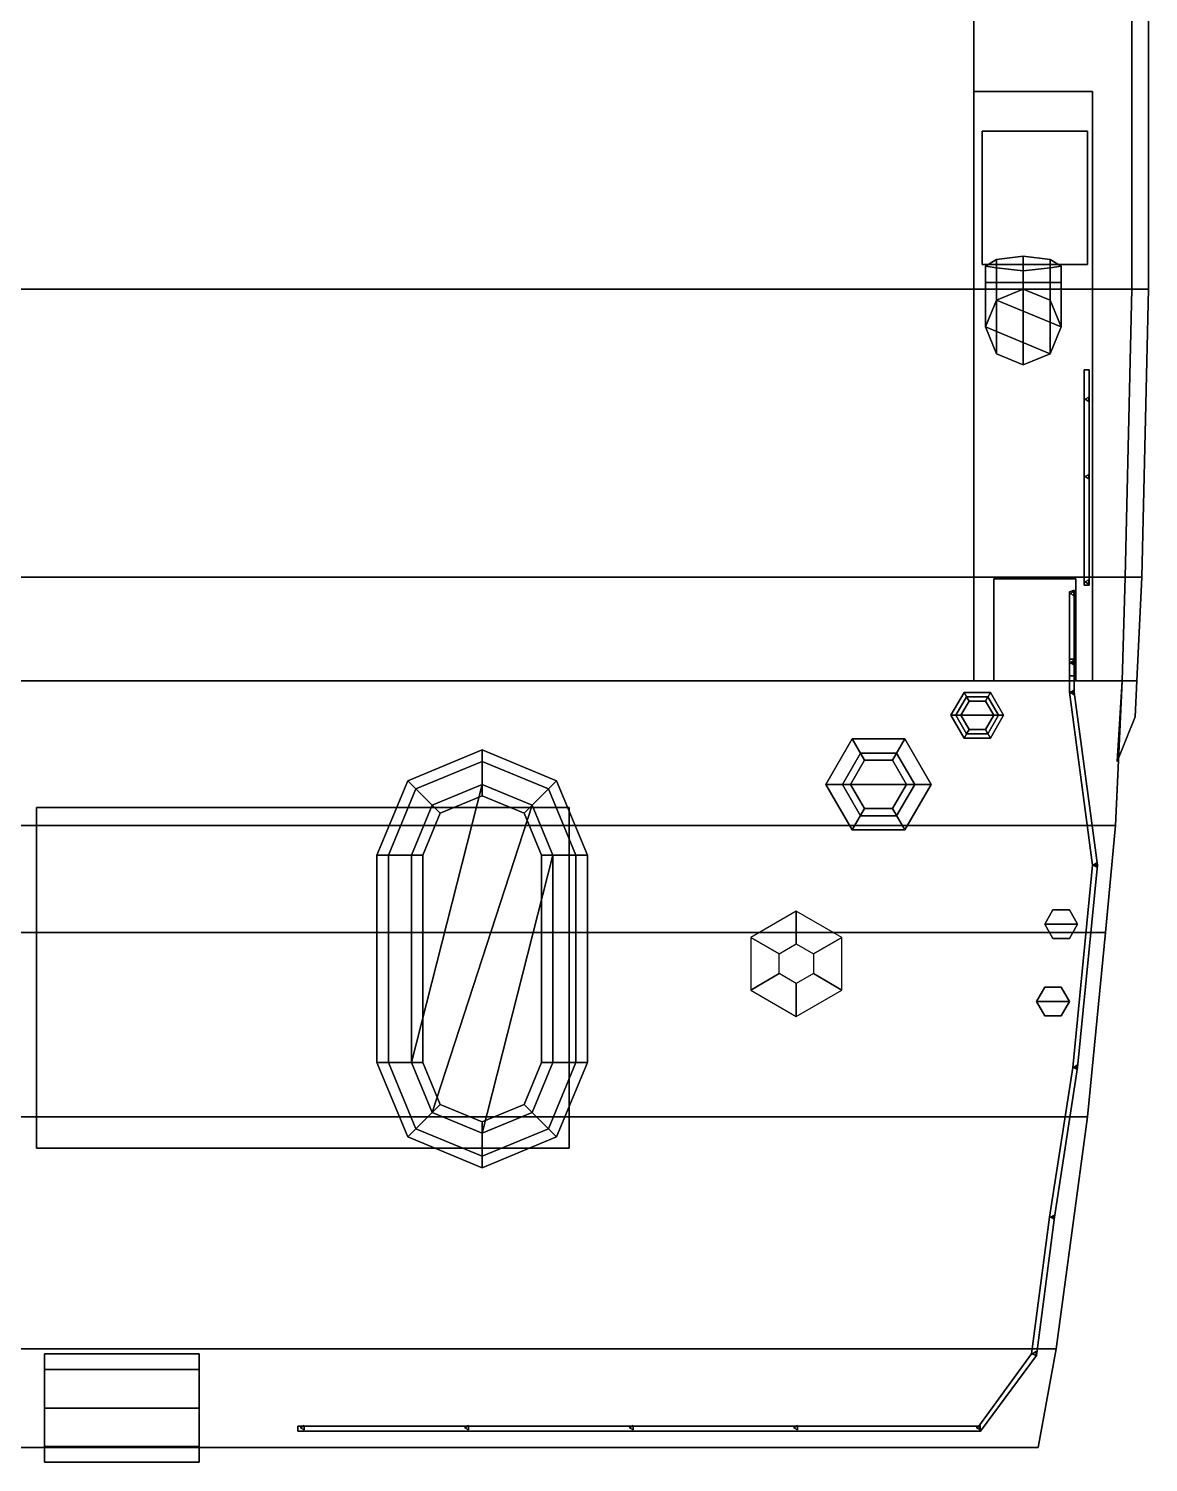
# Model space of a CAD drawing. Extents: x -5.1 to 5.1, y -17.5 to 17.4.
# Drawn here: x -1.67 to 5.14, y -17.47 to -8.76 of the extents above; entities that cross this region are included whole.
import ezdxf

# ---------------------------------------------------------------- set-up
doc = ezdxf.new("R2010")
doc.units = 0
doc.layers.get('0').update_dxf_attribs({"linetype": 'CONTINUOUS'})

msp = doc.modelspace()

# ---------------------------------------------------------------- linework, layer by layer
for points in [[(5.04, -10.34, -1.24), (-5.04, -10.34, -1.24), (-5.04, 9.65, -1.24), (5.04, 9.65, -1.24)], [(4.08, -9.14, 0.48), (4.08, -9.14, 1.92), (4.08, 9.65, 1.91), (4.08, 9.65, 0.47)], [(4.08, 9.65, 0.47), (4.08, 9.65, 1.91), (4.08, -9.14, 1.92), (4.08, -9.14, 0.48)], [(5.14, -10.34, 0.17), (5.04, -10.34, 0.17), (5.04, 9.57, 0.17), (5.13, 9.57, 0.17)], [(5.13, 9.57, 0.39), (5.04, 9.57, 0.39), (5.04, -10.34, 0.39), (5.14, -10.34, 0.39)], [(5.13, 9.57, 0.17), (5.13, 9.57, 0.39), (5.14, -10.34, 0.39), (5.14, -10.34, 0.17)], [(5.04, 8.52, 0.48), (-5.04, 8.52, 0.48), (-5.04, -10.34, 0.48), (5.04, -10.34, 0.48)], [(5.04, 8.52, -1.24), (5.04, 8.52, 0.48), (5.04, -10.34, 0.48), (5.04, -10.34, -1.24)], [(4.8, -9.14, 0.48), (4.08, -9.14, 0.48), (4.08, -9.14, 1.92), (4.8, -9.14, 1.92)], [(4.08, -9.14, 1.92), (4.08, -9.14, 0.48), (4.08, -12.72, 0.48), (4.08, -12.72, 1.92)], [(4.8, -9.14, 1.92), (4.08, -9.14, 1.92), (4.08, -12.72, 1.92), (4.8, -12.72, 1.92)], [(4.8, -12.72, 1.92), (4.8, -12.72, 0.48), (4.8, -9.14, 0.48), (4.8, -9.14, 1.92)], [(4.13, -9.38, 2.08), (4.13, -9.38, 1.92), (4.13, -10.19, 1.92), (4.13, -10.19, 2.08)], [(4.77, -9.38, 1.92), (4.13, -9.38, 1.92), (4.13, -9.38, 2.08), (4.77, -9.38, 2.08)], [(4.77, -9.38, 2.08), (4.13, -9.38, 2.08), (4.13, -10.19, 2.08), (4.77, -10.19, 2.08)], [(4.77, -10.19, 2.08), (4.77, -10.19, 1.92), (4.77, -9.38, 1.92), (4.77, -9.38, 2.08)], [(4.13, -10.19, 2.08), (4.13, -10.19, 1.92), (4.77, -10.19, 1.92), (4.77, -10.19, 2.08)], [(4.2174, -10.16, 3.68), (4.15, -10.2, 3.33), (4.15, -10.3, 3.33), (4.2174, -10.3, 3.68)], [(4.15, -10.2, 3.33), (4.2174, -10.16, 3.68), (4.2174, -10.3, 3.68), (4.15, -10.3, 3.33)], [(4.38, -10.14, 3.87), (4.2174, -10.16, 3.68), (4.2174, -10.3, 3.68), (4.38, -10.3, 3.8)], [(4.2174, -10.16, 3.68), (4.38, -10.14, 3.87), (4.38, -10.3, 3.8), (4.2174, -10.3, 3.68)], [(4.5426, -10.16, 3.68), (4.38, -10.14, 3.87), (4.38, -10.3, 3.8), (4.5426, -10.3, 3.68)], [(4.38, -10.14, 3.87), (4.5426, -10.16, 3.68), (4.5426, -10.3, 3.68), (4.38, -10.3, 3.8)], [(4.61, -10.2, 3.33), (4.5426, -10.16, 3.68), (4.5426, -10.3, 3.68), (4.61, -10.3, 3.33)], [(4.5426, -10.16, 3.68), (4.61, -10.2, 3.33), (4.61, -10.3, 3.33), (4.5426, -10.3, 3.68)], [(4.15, -10.2, 3.33), (4.2174, -10.21, 3.05), (4.2174, -10.3, 3.04), (4.15, -10.3, 3.33)], [(4.2174, -10.21, 3.05), (4.15, -10.2, 3.33), (4.15, -10.3, 3.33), (4.2174, -10.3, 3.04)], [(4.2174, -10.21, 3.05), (4.38, -10.23, 2.88), (4.38, -10.3, 2.88), (4.2174, -10.3, 3.04)], [(4.38, -10.23, 2.88), (4.2174, -10.21, 3.05), (4.2174, -10.3, 3.04), (4.38, -10.3, 2.88)], [(4.38, -10.23, 2.88), (4.5426, -10.21, 3.05), (4.5426, -10.3, 3.04), (4.38, -10.3, 2.88)], [(4.5426, -10.21, 3.05), (4.38, -10.23, 2.88), (4.38, -10.3, 2.88), (4.5426, -10.3, 3.04)], [(4.5426, -10.21, 3.05), (4.61, -10.2, 3.33), (4.61, -10.3, 3.33), (4.5426, -10.3, 3.04)], [(4.61, -10.2, 3.33), (4.5426, -10.21, 3.05), (4.5426, -10.3, 3.04), (4.61, -10.3, 3.33)], [(5.04, -10.34, 0.48), (-5.04, -10.34, 0.48), (-5, -12.09, 0.52), (5, -12.09, 0.52)], [(5, -12.09, -1.11), (-5, -12.09, -1.11), (-5.04, -10.34, -1.24), (5.04, -10.34, -1.24)], [(4.15, -10.57, 2.9), (4.2174, -10.7326, 2.96), (4.2174, -10.3, 3.68), (4.15, -10.3, 3.33)], [(4.2174, -10.4074, 2.83), (4.15, -10.57, 2.9), (4.15, -10.3, 3.33), (4.2174, -10.3, 3.04)], [(4.2174, -10.7326, 2.96), (4.15, -10.57, 2.9), (4.15, -10.3, 3.33), (4.2174, -10.3, 3.68)], [(4.15, -10.57, 2.9), (4.2174, -10.4074, 2.83), (4.2174, -10.3, 3.04), (4.15, -10.3, 3.33)], [(4.2174, -10.7326, 2.96), (4.38, -10.8, 2.98), (4.38, -10.3, 3.8), (4.2174, -10.3, 3.68)], [(4.38, -10.34, 2.81), (4.2174, -10.4074, 2.83), (4.2174, -10.3, 3.04), (4.38, -10.3, 2.88)], [(4.38, -10.8, 2.98), (4.2174, -10.7326, 2.96), (4.2174, -10.3, 3.68), (4.38, -10.3, 3.8)], [(4.2174, -10.4074, 2.83), (4.38, -10.34, 2.81), (4.38, -10.3, 2.88), (4.2174, -10.3, 3.04)], [(4.38, -10.34, 1.92), (4.2174, -10.4074, 1.92), (4.2174, -10.4074, 2.83), (4.38, -10.34, 2.81)], [(4.5426, -10.4074, 2.83), (4.38, -10.34, 2.81), (4.2174, -10.4074, 2.83), (4.61, -10.57, 2.9)], [(4.38, -10.8, 2.98), (4.5426, -10.7326, 2.96), (4.5426, -10.3, 3.68), (4.38, -10.3, 3.8)], [(4.5426, -10.4074, 2.83), (4.38, -10.34, 2.81), (4.38, -10.3, 2.88), (4.5426, -10.3, 3.04)], [(4.5426, -10.7326, 2.96), (4.38, -10.8, 2.98), (4.38, -10.3, 3.8), (4.5426, -10.3, 3.68)], [(4.38, -10.34, 2.81), (4.5426, -10.4074, 2.83), (4.5426, -10.3, 3.04), (4.38, -10.3, 2.88)], [(4.5426, -10.4074, 1.92), (4.38, -10.34, 1.92), (4.38, -10.34, 2.81), (4.5426, -10.4074, 2.83)], [(4.5426, -10.7326, 2.96), (4.61, -10.57, 2.9), (4.61, -10.3, 3.33), (4.5426, -10.3, 3.68)], [(4.61, -10.57, 2.9), (4.5426, -10.4074, 2.83), (4.5426, -10.3, 3.04), (4.61, -10.3, 3.33)], [(4.61, -10.57, 2.9), (4.5426, -10.7326, 2.96), (4.5426, -10.3, 3.68), (4.61, -10.3, 3.33)], [(4.5426, -10.4074, 2.83), (4.61, -10.57, 2.9), (4.61, -10.3, 3.33), (4.5426, -10.3, 3.04)], [(5.04, -10.34, -1.24), (5.04, -10.34, 0.48), (5, -12.09, 0.52), (5, -12.09, -1.11)], [(5.1, -12.09, 0.17), (5, -12.09, 0.17), (5.04, -10.34, 0.17), (5.14, -10.34, 0.17)], [(5.14, -10.34, 0.39), (5.04, -10.34, 0.39), (5, -12.09, 0.39), (5.1, -12.09, 0.39)], [(5.14, -10.34, 0.17), (5.14, -10.34, 0.39), (5.1, -12.09, 0.39), (5.1, -12.09, 0.17)], [(4.2174, -10.4074, 1.92), (4.15, -10.57, 1.92), (4.15, -10.57, 2.9), (4.2174, -10.4074, 2.83)], [(4.61, -10.57, 2.9), (4.2174, -10.4074, 2.83), (4.15, -10.57, 2.9), (4.5426, -10.7326, 2.96)], [(4.61, -10.57, 1.92), (4.5426, -10.4074, 1.92), (4.5426, -10.4074, 2.83), (4.61, -10.57, 2.9)], [(4.15, -10.57, 1.92), (4.2174, -10.7326, 1.92), (4.2174, -10.7326, 2.96), (4.15, -10.57, 2.9)], [(4.5426, -10.7326, 2.96), (4.15, -10.57, 2.9), (4.2174, -10.7326, 2.96), (4.38, -10.8, 2.98)], [(4.5426, -10.7326, 1.92), (4.61, -10.57, 1.92), (4.61, -10.57, 2.9), (4.5426, -10.7326, 2.96)], [(4.2174, -10.7326, 1.92), (4.38, -10.8, 1.92), (4.38, -10.8, 2.98), (4.2174, -10.7326, 2.96)], [(4.38, -10.8, 1.92), (4.5426, -10.7326, 1.92), (4.5426, -10.7326, 2.96), (4.38, -10.8, 2.98)], [(4.78, -10.83, 2.85), (4.75, -10.83, 2.85), (4.75, -12.14, 2.85), (4.78, -12.14, 2.85)], [(4.78, -12.14, 2.85), (4.75, -12.14, 2.85), (4.75, -10.83, 2.85), (4.78, -10.83, 2.85)], [(4.7775, -10.997, 1.92), (4.755, -11.01, 1.92), (4.755, -11.01, 2.85), (4.7775, -10.997, 2.85)], [(4.755, -11.01, 1.92), (4.7775, -11.023, 1.92), (4.7775, -11.023, 2.85), (4.755, -11.01, 2.85)], [(4.7775, -11.023, 1.92), (4.7775, -10.997, 1.92), (4.7775, -10.997, 2.85), (4.7775, -11.023, 2.85)], [(4.7775, -11.467, 1.92), (4.755, -11.48, 1.92), (4.755, -11.48, 2.85), (4.7775, -11.467, 2.85)], [(4.755, -11.48, 1.92), (4.7775, -11.493, 1.92), (4.7775, -11.493, 2.85), (4.755, -11.48, 2.85)], [(4.7775, -11.493, 1.92), (4.7775, -11.467, 1.92), (4.7775, -11.467, 2.85), (4.7775, -11.493, 2.85)], [(4.98, -12.72, -1.02), (-4.98, -12.72, -1.02), (-5, -12.09, -1.11), (5, -12.09, -1.11)], [(5, -12.09, 0.52), (-5, -12.09, 0.52), (-4.98, -12.72, 0.52), (4.98, -12.72, 0.52)], [(4.7, -12.1, 1.92), (4.2, -12.1, 1.92), (4.2, -12.72, 2.76), (4.7, -12.72, 2.76)], [(4.7, -12.72, 2.76), (4.2, -12.72, 2.76), (4.2, -12.1, 1.92), (4.7, -12.1, 1.92)], [(4.7775, -12.107, 1.92), (4.755, -12.12, 1.92), (4.755, -12.12, 2.85), (4.7775, -12.107, 2.85)], [(4.7775, -12.133, 1.92), (4.7775, -12.107, 1.92), (4.7775, -12.107, 2.85), (4.7775, -12.133, 2.85)], [(5, -12.09, -1.11), (5, -12.09, 0.52), (4.98, -12.72, 0.52), (4.98, -12.72, -1.02)], [(5.07, -12.72, 0.17), (4.98, -12.72, 0.17), (5, -12.09, 0.17), (5.1, -12.09, 0.17)], [(5.1, -12.09, 0.39), (5, -12.09, 0.39), (4.98, -12.72, 0.39), (5.07, -12.72, 0.39)], [(5.1, -12.09, 0.17), (5.1, -12.09, 0.39), (5.07, -12.72, 0.39), (5.07, -12.72, 0.17)], [(4.69, -12.61, 3.57), (4.66, -12.61, 3.57), (4.66, -12.18, 2.97), (4.69, -12.17, 2.97)], [(4.69, -12.17, 2.97), (4.66, -12.18, 2.97), (4.66, -12.61, 3.57), (4.69, -12.61, 3.57)], [(4.6875, -12.177, 2.02), (4.665, -12.19, 2.04), (4.665, -12.19, 2.97), (4.6875, -12.177, 2.97)], [(4.665, -12.19, 2.04), (4.6875, -12.203, 2.05), (4.6875, -12.203, 2.97), (4.665, -12.19, 2.97)], [(4.6875, -12.203, 2.05), (4.6875, -12.177, 2.02), (4.6875, -12.177, 2.97), (4.6875, -12.203, 2.97)], [(4.755, -12.12, 1.92), (4.7775, -12.133, 1.92), (4.7775, -12.133, 2.85), (4.755, -12.12, 2.85)], [(4.69, -12.59, 3.57), (4.66, -12.59, 3.57), (4.66, -12.69, 3.64), (4.69, -12.69, 3.64)], [(4.69, -12.69, 3.64), (4.66, -12.69, 3.64), (4.66, -12.59, 3.57), (4.69, -12.59, 3.57)], [(4.6875, -12.597, 2.59), (4.665, -12.61, 2.61), (4.665, -12.61, 3.57), (4.6875, -12.597, 3.57)], [(4.665, -12.61, 2.61), (4.6875, -12.623, 2.63), (4.6875, -12.623, 3.57), (4.665, -12.61, 3.57)], [(4.6875, -12.623, 2.63), (4.6875, -12.597, 2.59), (4.6875, -12.597, 3.57), (4.6875, -12.623, 3.57)], [(4.98, -12.72, 2.76), (-4.98, -12.72, 2.76), (-4.94, -13.6, 2.76), (4.94, -13.6, 2.76)], [(4.94, -13.6, -0.89), (-4.94, -13.6, -0.89), (-4.98, -12.72, -1.02), (4.98, -12.72, -1.02)], [(4.98, -12.72, 0.52), (-4.98, -12.72, 0.52), (-4.98, -12.72, 2.76), (4.98, -12.72, 2.76)], [(4.69, -12.79, 3.64), (4.66, -12.79, 3.64), (4.66, -12.69, 3.64), (4.69, -12.69, 3.64)], [(4.69, -12.69, 3.64), (4.66, -12.69, 3.64), (4.66, -12.79, 3.64), (4.69, -12.79, 3.64)], [(4.98, -12.72, -1.02), (4.98, -12.72, 2.76), (4.94, -13.6, 2.76), (4.94, -13.6, -0.89)], [(5.06, -12.94, 0.19), (4.95, -13.21, 0.21), (4.98, -12.72, 0.17), (5.07, -12.72, 0.17)], [(5.07, -12.72, 0.39), (4.98, -12.72, 0.39), (4.95, -13.21, 0.34), (5.06, -12.94, 0.37)], [(5.07, -12.72, 0.17), (5.07, -12.72, 0.39), (5.06, -12.94, 0.37), (5.06, -12.94, 0.19)], [(4.02, -12.7914, 4.62), (3.94, -12.93, 4.62), (3.94, -12.93, 5.03), (4.02, -12.7914, 5.03)], [(4.05, -12.8434, 4.58), (4, -12.93, 4.58), (3.94, -12.93, 4.62), (4.02, -12.7914, 4.62)], [(3.94, -12.93, 4.62), (4.02, -12.7914, 4.62), (4.02, -12.7914, 5.03), (3.94, -12.93, 5.03)], [(4.18, -12.7914, 4.62), (4.02, -12.7914, 4.62), (3.94, -12.93, 4.62), (4.26, -12.93, 4.62)], [(4.18, -12.7914, 4.62), (4.02, -12.7914, 4.62), (4.02, -12.7914, 5.03), (4.18, -12.7914, 5.03)], [(4.15, -12.8434, 4.58), (4.05, -12.8434, 4.58), (4.02, -12.7914, 4.62), (4.18, -12.7914, 4.62)], [(4.02, -12.7914, 4.62), (4.18, -12.7914, 4.62), (4.18, -12.7914, 5.03), (4.02, -12.7914, 5.03)], [(4.2, -12.93, 4.58), (4.15, -12.8434, 4.58), (4.18, -12.7914, 4.62), (4.26, -12.93, 4.62)], [(4.26, -12.93, 4.62), (4.18, -12.7914, 4.62), (4.18, -12.7914, 5.03), (4.26, -12.93, 5.03)], [(4.18, -12.7914, 4.62), (4.26, -12.93, 4.62), (4.26, -12.93, 5.03), (4.18, -12.7914, 5.03)], [(4.83, -13.84, 3.68), (4.8, -13.84, 3.68), (4.66, -12.79, 3.64), (4.69, -12.79, 3.64)], [(4.69, -12.79, 3.64), (4.66, -12.79, 3.64), (4.8, -13.84, 3.68), (4.83, -13.84, 3.68)], [(4.6875, -12.777, 2.76), (4.665, -12.79, 2.76), (4.665, -12.79, 3.64), (4.6875, -12.777, 3.64)], [(4.665, -12.79, 2.76), (4.6875, -12.803, 2.76), (4.6875, -12.803, 3.64), (4.665, -12.79, 3.64)], [(4.6875, -12.803, 2.76), (4.6875, -12.777, 2.76), (4.6875, -12.777, 3.64), (4.6875, -12.803, 3.64)], [(4.035, -12.8174, 2.76), (3.97, -12.93, 2.76), (3.97, -12.93, 3.97), (4.035, -12.8174, 3.97)], [(4.035, -12.8174, 3.97), (3.97, -12.93, 3.97), (4, -12.93, 4.04), (4.05, -12.8434, 4.04)], [(4.05, -12.8434, 4.04), (4, -12.93, 4.04), (4, -12.93, 4.58), (4.05, -12.8434, 4.58)], [(4.165, -12.8174, 2.76), (4.035, -12.8174, 2.76), (4.035, -12.8174, 3.97), (4.165, -12.8174, 3.97)], [(4.165, -12.8174, 3.97), (4.035, -12.8174, 3.97), (4.05, -12.8434, 4.04), (4.15, -12.8434, 4.04)], [(4.15, -12.8434, 4.04), (4.05, -12.8434, 4.04), (4.05, -12.8434, 4.58), (4.15, -12.8434, 4.58)], [(4.23, -12.93, 3.97), (4.165, -12.8174, 3.97), (4.15, -12.8434, 4.04), (4.2, -12.93, 4.04)], [(4.2, -12.93, 4.04), (4.15, -12.8434, 4.04), (4.15, -12.8434, 4.58), (4.2, -12.93, 4.58)], [(4.23, -12.93, 2.76), (4.165, -12.8174, 2.76), (4.165, -12.8174, 3.97), (4.23, -12.93, 3.97)], [(3.94, -12.93, 4.62), (4.02, -13.0686, 4.62), (4.02, -13.0686, 5.03), (3.94, -12.93, 5.03)], [(4, -12.93, 4.58), (4.05, -13.0166, 4.58), (4.02, -13.0686, 4.62), (3.94, -12.93, 4.62)], [(4.02, -13.0686, 4.62), (3.94, -12.93, 4.62), (3.94, -12.93, 5.03), (4.02, -13.0686, 5.03)], [(4.26, -12.93, 4.62), (3.94, -12.93, 4.62), (4.02, -13.0686, 4.62), (4.18, -13.0686, 4.62)], [(3.97, -12.93, 2.76), (4.035, -13.0426, 2.76), (4.035, -13.0426, 3.97), (3.97, -12.93, 3.97)], [(3.97, -12.93, 3.97), (4.035, -13.0426, 3.97), (4.05, -13.0166, 4.04), (4, -12.93, 4.04)], [(4, -12.93, 4.04), (4.05, -13.0166, 4.04), (4.05, -13.0166, 4.58), (4, -12.93, 4.58)], [(4.15, -13.0166, 4.04), (4.2, -12.93, 4.04), (4.2, -12.93, 4.58), (4.15, -13.0166, 4.58)], [(4.165, -13.0426, 3.97), (4.23, -12.93, 3.97), (4.2, -12.93, 4.04), (4.15, -13.0166, 4.04)], [(4.15, -13.0166, 4.58), (4.2, -12.93, 4.58), (4.26, -12.93, 4.62), (4.18, -13.0686, 4.62)], [(4.165, -13.0426, 2.76), (4.23, -12.93, 2.76), (4.23, -12.93, 3.97), (4.165, -13.0426, 3.97)], [(4.18, -13.0686, 4.62), (4.26, -12.93, 4.62), (4.26, -12.93, 5.03), (4.18, -13.0686, 5.03)], [(4.26, -12.93, 4.62), (4.18, -13.0686, 4.62), (4.18, -13.0686, 5.03), (4.26, -12.93, 5.03)], [(5.06, -12.94, 0.37), (4.95, -13.21, 0.34), (4.95, -13.21, 0.21), (5.06, -12.94, 0.19)], [(4.05, -13.0166, 4.58), (4.15, -13.0166, 4.58), (4.18, -13.0686, 4.62), (4.02, -13.0686, 4.62)], [(4.02, -13.0686, 4.62), (4.18, -13.0686, 4.62), (4.18, -13.0686, 5.03), (4.02, -13.0686, 5.03)], [(4.18, -13.0686, 4.62), (4.02, -13.0686, 4.62), (4.02, -13.0686, 5.03), (4.18, -13.0686, 5.03)], [(4.035, -13.0426, 3.97), (4.165, -13.0426, 3.97), (4.15, -13.0166, 4.04), (4.05, -13.0166, 4.04)], [(4.035, -13.0426, 2.76), (4.165, -13.0426, 2.76), (4.165, -13.0426, 3.97), (4.035, -13.0426, 3.97)], [(4.05, -13.0166, 4.04), (4.15, -13.0166, 4.04), (4.15, -13.0166, 4.58), (4.05, -13.0166, 4.58)], [(0.6375, -13.3275, 5.1), (0.6869, -13.3769, 5.2212), (1.09, -13.21, 5.2212), (1.09, -13.14, 5.1)], [(0.6869, -13.3769, 4.9788), (0.6375, -13.3275, 5.1), (1.09, -13.14, 5.1), (1.09, -13.21, 4.9788)], [(1.09, -13.14, 5.1), (1.09, -13.21, 5.2212), (1.4931, -13.3769, 5.2212), (1.5425, -13.3275, 5.1)], [(1.09, -13.21, 4.9788), (1.09, -13.14, 5.1), (1.5425, -13.3275, 5.1), (1.4931, -13.3769, 4.9788)], [(3.34, -13.0729, 3.41), (3.18, -13.35, 3.41), (3.33, -13.35, 3.62), (3.415, -13.2028, 3.62)], [(3.34, -13.0729, 3.34), (3.18, -13.35, 3.34), (3.18, -13.35, 3.41), (3.34, -13.0729, 3.41)], [(3.66, -13.0729, 3.41), (3.34, -13.0729, 3.41), (3.415, -13.2028, 3.62), (3.585, -13.2028, 3.62)], [(3.66, -13.0729, 3.34), (3.34, -13.0729, 3.34), (3.34, -13.0729, 3.41), (3.66, -13.0729, 3.41)], [(3.82, -13.35, 3.41), (3.66, -13.0729, 3.41), (3.585, -13.2028, 3.62), (3.67, -13.35, 3.62)], [(3.82, -13.35, 3.34), (3.66, -13.0729, 3.34), (3.66, -13.0729, 3.41), (3.82, -13.35, 3.41)], [(0.6869, -13.3769, 5.2212), (0.7859, -13.4759, 5.2212), (1.09, -13.35, 5.2212), (1.09, -13.21, 5.2212)], [(0.7859, -13.4759, 4.9788), (0.6869, -13.3769, 4.9788), (1.09, -13.21, 4.9788), (1.09, -13.35, 4.9788)], [(1.09, -13.21, 5.2212), (1.09, -13.35, 5.2212), (1.3941, -13.4759, 5.2212), (1.4931, -13.3769, 5.2212)], [(1.09, -13.35, 4.9788), (1.09, -13.21, 4.9788), (1.4931, -13.3769, 4.9788), (1.3941, -13.4759, 4.9788)], [(3.39, -13.1595, 2.76), (3.28, -13.35, 2.76), (3.28, -13.35, 3.34), (3.39, -13.1595, 3.34)], [(3.585, -13.2028, 3.62), (3.415, -13.2028, 3.62), (3.33, -13.35, 3.62), (3.67, -13.35, 3.62)], [(3.61, -13.1595, 2.76), (3.39, -13.1595, 2.76), (3.39, -13.1595, 3.34), (3.61, -13.1595, 3.34)], [(3.72, -13.35, 2.76), (3.61, -13.1595, 2.76), (3.61, -13.1595, 3.34), (3.72, -13.35, 3.34)], [(0.45, -13.78, 5.1), (0.52, -13.78, 5.2212), (0.6869, -13.3769, 5.2212), (0.6375, -13.3275, 5.1)], [(0.52, -13.78, 4.9788), (0.45, -13.78, 5.1), (0.6375, -13.3275, 5.1), (0.6869, -13.3769, 4.9788)], [(1.5425, -13.3275, 5.1), (1.4931, -13.3769, 5.2212), (1.66, -13.78, 5.2212), (1.73, -13.78, 5.1)], [(1.4931, -13.3769, 4.9788), (1.5425, -13.3275, 5.1), (1.73, -13.78, 5.1), (1.66, -13.78, 4.9788)], [(0.52, -13.78, 5.2212), (0.66, -13.78, 5.2212), (0.7859, -13.4759, 5.2212), (0.6869, -13.3769, 5.2212)], [(0.66, -13.78, 4.9788), (0.52, -13.78, 4.9788), (0.6869, -13.3769, 4.9788), (0.7859, -13.4759, 4.9788)], [(0.66, -13.78, 4.9788), (0.66, -15.04, 4.9788), (1.09, -13.35, 4.9788), (0.7859, -13.4759, 4.9788)], [(0.7859, -13.4759, 4.9788), (1.09, -13.35, 4.9788), (0.66, -15.04, 4.9788), (0.66, -13.78, 4.9788)], [(1.09, -13.35, 4.9788), (1.3941, -13.4759, 4.9788), (0.7859, -15.3441, 4.9788), (0.66, -15.04, 4.9788)], [(0.66, -15.04, 4.9788), (0.7859, -15.3441, 4.9788), (1.3941, -13.4759, 4.9788), (1.09, -13.35, 4.9788)], [(0.7859, -13.4759, 5.2212), (0.8354, -13.5254, 5.1), (1.09, -13.42, 5.1), (1.09, -13.35, 5.2212)], [(0.8354, -13.5254, 5.1), (0.7859, -13.4759, 4.9788), (1.09, -13.35, 4.9788), (1.09, -13.42, 5.1)], [(1.09, -13.35, 5.2212), (1.09, -13.42, 5.1), (1.3446, -13.5254, 5.1), (1.3941, -13.4759, 5.2212)], [(1.09, -13.42, 5.1), (1.09, -13.35, 4.9788), (1.3941, -13.4759, 4.9788), (1.3446, -13.5254, 5.1)], [(1.4931, -13.3769, 5.2212), (1.3941, -13.4759, 5.2212), (1.52, -13.78, 5.2212), (1.66, -13.78, 5.2212)], [(1.3941, -13.4759, 4.9788), (1.4931, -13.3769, 4.9788), (1.66, -13.78, 4.9788), (1.52, -13.78, 4.9788)], [(3.18, -13.35, 3.41), (3.34, -13.6271, 3.41), (3.415, -13.4972, 3.62), (3.33, -13.35, 3.62)], [(3.18, -13.35, 3.34), (3.34, -13.6271, 3.34), (3.34, -13.6271, 3.41), (3.18, -13.35, 3.41)], [(3.28, -13.35, 2.76), (3.39, -13.5405, 2.76), (3.39, -13.5405, 3.34), (3.28, -13.35, 3.34)], [(3.67, -13.35, 3.62), (3.33, -13.35, 3.62), (3.415, -13.4972, 3.62), (3.585, -13.4972, 3.62)], [(3.66, -13.6271, 3.41), (3.82, -13.35, 3.41), (3.67, -13.35, 3.62), (3.585, -13.4972, 3.62)], [(3.61, -13.5405, 2.76), (3.72, -13.35, 2.76), (3.72, -13.35, 3.34), (3.61, -13.5405, 3.34)], [(3.66, -13.6271, 3.34), (3.82, -13.35, 3.34), (3.82, -13.35, 3.41), (3.66, -13.6271, 3.41)], [(1.62, -13.49, 2.76), (-1.62, -13.49, 2.76), (-1.62, -13.49, 4.96), (1.62, -13.49, 4.96)], [(-1.62, -13.49, 4.96), (-1.62, -13.49, 2.76), (-1.62, -15.56, 2.76), (-1.62, -15.56, 4.96)], [(1.62, -13.49, 4.96), (-1.62, -13.49, 4.96), (-1.62, -15.56, 4.96), (1.62, -15.56, 4.96)], [(0.66, -13.78, 5.2212), (0.73, -13.78, 5.1), (0.8354, -13.5254, 5.1), (0.7859, -13.4759, 5.2212)], [(0.73, -13.78, 5.1), (0.66, -13.78, 4.9788), (0.7859, -13.4759, 4.9788), (0.8354, -13.5254, 5.1)], [(1.52, -13.78, 4.9788), (1.3941, -13.4759, 4.9788), (0.7859, -15.3441, 4.9788), (1.09, -15.47, 4.9788)], [(1.09, -15.47, 4.9788), (0.7859, -15.3441, 4.9788), (1.3941, -13.4759, 4.9788), (1.52, -13.78, 4.9788)], [(1.3941, -13.4759, 5.2212), (1.3446, -13.5254, 5.1), (1.45, -13.78, 5.1), (1.52, -13.78, 5.2212)], [(1.3446, -13.5254, 5.1), (1.3941, -13.4759, 4.9788), (1.52, -13.78, 4.9788), (1.45, -13.78, 5.1)], [(1.62, -15.56, 4.96), (1.62, -15.56, 2.76), (1.62, -13.49, 2.76), (1.62, -13.49, 4.96)], [(3.34, -13.6271, 3.41), (3.66, -13.6271, 3.41), (3.585, -13.4972, 3.62), (3.415, -13.4972, 3.62)], [(3.39, -13.5405, 2.76), (3.61, -13.5405, 2.76), (3.61, -13.5405, 3.34), (3.39, -13.5405, 3.34)], [(4.88, -14.25, -0.78), (-4.88, -14.25, -0.78), (-4.94, -13.6, -0.89), (4.94, -13.6, -0.89)], [(4.94, -13.6, 2.76), (-4.94, -13.6, 2.76), (-4.88, -14.25, 2.76), (4.88, -14.25, 2.76)], [(3.34, -13.6271, 3.34), (3.66, -13.6271, 3.34), (3.66, -13.6271, 3.41), (3.34, -13.6271, 3.41)], [(4.94, -13.6, -0.89), (4.94, -13.6, 2.76), (4.88, -14.25, 2.76), (4.88, -14.25, -0.78)], [(0.52, -15.04, 4.9788), (0.45, -15.04, 5.1), (0.45, -13.78, 5.1), (0.52, -13.78, 4.9788)], [(0.45, -15.04, 5.1), (0.52, -15.04, 5.2212), (0.52, -13.78, 5.2212), (0.45, -13.78, 5.1)], [(0.66, -15.04, 4.9788), (0.52, -15.04, 4.9788), (0.52, -13.78, 4.9788), (0.66, -13.78, 4.9788)], [(0.52, -15.04, 5.2212), (0.66, -15.04, 5.2212), (0.66, -13.78, 5.2212), (0.52, -13.78, 5.2212)], [(0.66, -15.04, 5.2212), (0.73, -15.04, 5.1), (0.73, -13.78, 5.1), (0.66, -13.78, 5.2212)], [(0.73, -15.04, 5.1), (0.66, -15.04, 4.9788), (0.66, -13.78, 4.9788), (0.73, -13.78, 5.1)], [(1.3941, -15.3441, 4.9788), (1.09, -15.47, 4.9788), (1.52, -13.78, 4.9788), (1.52, -15.04, 4.9788)], [(1.52, -15.04, 4.9788), (1.52, -13.78, 4.9788), (1.09, -15.47, 4.9788), (1.3941, -15.3441, 4.9788)], [(1.52, -15.04, 4.9788), (1.45, -15.04, 5.1), (1.45, -13.78, 5.1), (1.52, -13.78, 4.9788)], [(1.45, -15.04, 5.1), (1.52, -15.04, 5.2212), (1.52, -13.78, 5.2212), (1.45, -13.78, 5.1)], [(1.66, -15.04, 4.9788), (1.52, -15.04, 4.9788), (1.52, -13.78, 4.9788), (1.66, -13.78, 4.9788)], [(1.52, -15.04, 5.2212), (1.66, -15.04, 5.2212), (1.66, -13.78, 5.2212), (1.52, -13.78, 5.2212)], [(1.73, -15.04, 5.1), (1.66, -15.04, 4.9788), (1.66, -13.78, 4.9788), (1.73, -13.78, 5.1)], [(1.66, -15.04, 5.2212), (1.73, -15.04, 5.1), (1.73, -13.78, 5.1), (1.66, -13.78, 5.2212)], [(4.83, -13.84, 3.68), (4.8, -13.84, 3.68), (4.68, -15.07, 3.68), (4.71, -15.07, 3.68)], [(4.71, -15.07, 3.68), (4.68, -15.07, 3.68), (4.8, -13.84, 3.68), (4.83, -13.84, 3.68)], [(4.8275, -13.827, 2.76), (4.805, -13.84, 2.76), (4.805, -13.84, 3.68), (4.8275, -13.827, 3.68)], [(4.805, -13.84, 2.76), (4.8275, -13.853, 2.76), (4.8275, -13.853, 3.68), (4.805, -13.84, 3.68)], [(4.8275, -13.853, 2.76), (4.8275, -13.827, 2.76), (4.8275, -13.827, 3.68), (4.8275, -13.853, 3.68)], [(4.56, -14.1134, 2.76), (4.51, -14.2, 2.76), (4.51, -14.2, 3.14), (4.56, -14.1134, 3.14)], [(4.66, -14.1134, 3.14), (4.56, -14.1134, 3.14), (4.51, -14.2, 3.14), (4.71, -14.2, 3.14)], [(4.66, -14.1134, 2.76), (4.56, -14.1134, 2.76), (4.56, -14.1134, 3.14), (4.66, -14.1134, 3.14)], [(4.71, -14.2, 2.76), (4.66, -14.1134, 2.76), (4.66, -14.1134, 3.14), (4.71, -14.2, 3.14)], [(2.8961, -14.38, 3.76), (3, -14.32, 3.76), (3, -14.12, 2.76), (2.7229, -14.28, 2.76)], [(3, -14.32, 3.76), (3.1039, -14.38, 3.76), (3.2771, -14.28, 2.76), (3, -14.12, 2.76)], [(4.51, -14.2, 2.76), (4.56, -14.2866, 2.76), (4.56, -14.2866, 3.14), (4.51, -14.2, 3.14)], [(4.71, -14.2, 3.14), (4.51, -14.2, 3.14), (4.56, -14.2866, 3.14), (4.66, -14.2866, 3.14)], [(4.66, -14.2866, 2.76), (4.71, -14.2, 2.76), (4.71, -14.2, 3.14), (4.66, -14.2866, 3.14)], [(4.88, -14.25, 2.76), (-4.88, -14.25, 2.76), (-4.77, -15.37, 2.76), (4.77, -15.37, 2.76)], [(4.77, -15.37, -0.53), (-4.77, -15.37, -0.53), (-4.88, -14.25, -0.78), (4.88, -14.25, -0.78)], [(2.8961, -14.5, 3.76), (2.8961, -14.38, 3.76), (2.7229, -14.28, 2.76), (2.7229, -14.6, 2.76)], [(3.1039, -14.38, 3.76), (3.1039, -14.5, 3.76), (3.2771, -14.6, 2.76), (3.2771, -14.28, 2.76)], [(4.56, -14.2866, 2.76), (4.66, -14.2866, 2.76), (4.66, -14.2866, 3.14), (4.56, -14.2866, 3.14)], [(4.88, -14.25, -0.78), (4.88, -14.25, 2.76), (4.77, -15.37, 2.76), (4.77, -15.37, -0.53)], [(3, -14.56, 3.76), (2.8961, -14.5, 3.76), (2.7229, -14.6, 2.76), (3, -14.76, 2.76)], [(3.1039, -14.5, 3.76), (3, -14.56, 3.76), (3, -14.76, 2.76), (3.2771, -14.6, 2.76)], [(4.51, -14.5834, 2.76), (4.46, -14.67, 2.76), (4.46, -14.67, 3.14), (4.51, -14.5834, 3.14)], [(4.61, -14.5834, 3.14), (4.51, -14.5834, 3.14), (4.46, -14.67, 3.14), (4.66, -14.67, 3.14)], [(4.61, -14.5834, 2.76), (4.51, -14.5834, 2.76), (4.51, -14.5834, 3.14), (4.61, -14.5834, 3.14)], [(4.66, -14.67, 2.76), (4.61, -14.5834, 2.76), (4.61, -14.5834, 3.14), (4.66, -14.67, 3.14)], [(4.46, -14.67, 2.76), (4.51, -14.7566, 2.76), (4.51, -14.7566, 3.14), (4.46, -14.67, 3.14)], [(4.66, -14.67, 3.14), (4.46, -14.67, 3.14), (4.51, -14.7566, 3.14), (4.61, -14.7566, 3.14)], [(4.61, -14.7566, 2.76), (4.66, -14.67, 2.76), (4.66, -14.67, 3.14), (4.61, -14.7566, 3.14)], [(4.51, -14.7566, 2.76), (4.61, -14.7566, 2.76), (4.61, -14.7566, 3.14), (4.51, -14.7566, 3.14)], [(0.6375, -15.4925, 5.1), (0.6869, -15.4431, 5.2212), (0.52, -15.04, 5.2212), (0.45, -15.04, 5.1)], [(0.6869, -15.4431, 4.9788), (0.6375, -15.4925, 5.1), (0.45, -15.04, 5.1), (0.52, -15.04, 4.9788)], [(0.6869, -15.4431, 5.2212), (0.7859, -15.3441, 5.2212), (0.66, -15.04, 5.2212), (0.52, -15.04, 5.2212)], [(0.7859, -15.3441, 4.9788), (0.6869, -15.4431, 4.9788), (0.52, -15.04, 4.9788), (0.66, -15.04, 4.9788)], [(0.7859, -15.3441, 5.2212), (0.8354, -15.2946, 5.1), (0.73, -15.04, 5.1), (0.66, -15.04, 5.2212)], [(0.8354, -15.2946, 5.1), (0.7859, -15.3441, 4.9788), (0.66, -15.04, 4.9788), (0.73, -15.04, 5.1)], [(1.52, -15.04, 5.2212), (1.45, -15.04, 5.1), (1.3446, -15.2946, 5.1), (1.3941, -15.3441, 5.2212)], [(1.45, -15.04, 5.1), (1.52, -15.04, 4.9788), (1.3941, -15.3441, 4.9788), (1.3446, -15.2946, 5.1)], [(1.66, -15.04, 5.2212), (1.52, -15.04, 5.2212), (1.3941, -15.3441, 5.2212), (1.4931, -15.4431, 5.2212)], [(1.52, -15.04, 4.9788), (1.66, -15.04, 4.9788), (1.4931, -15.4431, 4.9788), (1.3941, -15.3441, 4.9788)], [(1.73, -15.04, 5.1), (1.66, -15.04, 5.2212), (1.4931, -15.4431, 5.2212), (1.5425, -15.4925, 5.1)], [(1.66, -15.04, 4.9788), (1.73, -15.04, 5.1), (1.5425, -15.4925, 5.1), (1.4931, -15.4431, 4.9788)], [(4.71, -15.07, 3.68), (4.68, -15.07, 3.68), (4.54, -15.98, 3.68), (4.57, -15.98, 3.68)], [(4.57, -15.98, 3.68), (4.54, -15.98, 3.68), (4.68, -15.07, 3.68), (4.71, -15.07, 3.68)], [(4.7075, -15.057, 2.76), (4.685, -15.07, 2.76), (4.685, -15.07, 3.68), (4.7075, -15.057, 3.68)], [(4.685, -15.07, 2.76), (4.7075, -15.083, 2.76), (4.7075, -15.083, 3.68), (4.685, -15.07, 3.68)], [(4.7075, -15.083, 2.76), (4.7075, -15.057, 2.76), (4.7075, -15.057, 3.68), (4.7075, -15.083, 3.68)], [(1.09, -15.47, 5.2212), (1.09, -15.4, 5.1), (0.8354, -15.2946, 5.1), (0.7859, -15.3441, 5.2212)], [(1.09, -15.4, 5.1), (1.09, -15.47, 4.9788), (0.7859, -15.3441, 4.9788), (0.8354, -15.2946, 5.1)], [(1.3941, -15.3441, 5.2212), (1.3446, -15.2946, 5.1), (1.09, -15.4, 5.1), (1.09, -15.47, 5.2212)], [(1.3446, -15.2946, 5.1), (1.3941, -15.3441, 4.9788), (1.09, -15.47, 4.9788), (1.09, -15.4, 5.1)], [(4.58, -16.78, -0.09), (-4.58, -16.78, -0.09), (-4.77, -15.37, -0.53), (4.77, -15.37, -0.53)], [(4.77, -15.37, 2.76), (-4.77, -15.37, 2.76), (-4.58, -16.78, 2.76), (4.58, -16.78, 2.76)], [(1.09, -15.61, 5.2212), (1.09, -15.47, 5.2212), (0.7859, -15.3441, 5.2212), (0.6869, -15.4431, 5.2212)], [(1.09, -15.47, 4.9788), (1.09, -15.61, 4.9788), (0.6869, -15.4431, 4.9788), (0.7859, -15.3441, 4.9788)], [(1.4931, -15.4431, 5.2212), (1.3941, -15.3441, 5.2212), (1.09, -15.47, 5.2212), (1.09, -15.61, 5.2212)], [(1.3941, -15.3441, 4.9788), (1.4931, -15.4431, 4.9788), (1.09, -15.61, 4.9788), (1.09, -15.47, 4.9788)], [(4.77, -15.37, -0.53), (4.77, -15.37, 2.76), (4.58, -16.78, 2.76), (4.58, -16.78, -0.09)], [(1.09, -15.68, 5.1), (1.09, -15.61, 5.2212), (0.6869, -15.4431, 5.2212), (0.6375, -15.4925, 5.1)], [(1.09, -15.61, 4.9788), (1.09, -15.68, 5.1), (0.6375, -15.4925, 5.1), (0.6869, -15.4431, 4.9788)], [(1.5425, -15.4925, 5.1), (1.4931, -15.4431, 5.2212), (1.09, -15.61, 5.2212), (1.09, -15.68, 5.1)], [(1.4931, -15.4431, 4.9788), (1.5425, -15.4925, 5.1), (1.09, -15.68, 5.1), (1.09, -15.61, 4.9788)], [(-1.62, -15.56, 4.96), (-1.62, -15.56, 2.76), (1.62, -15.56, 2.76), (1.62, -15.56, 4.96)], [(4.57, -15.98, 3.68), (4.54, -15.98, 3.68), (4.43, -16.81, 3.68), (4.46, -16.82, 3.68)], [(4.46, -16.82, 3.68), (4.43, -16.81, 3.68), (4.54, -15.98, 3.68), (4.57, -15.98, 3.68)], [(4.5675, -15.967, 2.76), (4.545, -15.98, 2.76), (4.545, -15.98, 3.68), (4.5675, -15.967, 3.68)], [(4.545, -15.98, 2.76), (4.5675, -15.993, 2.76), (4.5675, -15.993, 3.68), (4.545, -15.98, 3.68)], [(4.5675, -15.993, 2.76), (4.5675, -15.967, 2.76), (4.5675, -15.967, 3.68), (4.5675, -15.993, 3.68)], [(4.47, -17.38, 2.68), (-4.47, -17.38, 2.68), (-4.58, -16.78, -0.09), (4.58, -16.78, -0.09)], [(4.58, -16.78, 2.76), (-4.58, -16.78, 2.76), (-4.47, -17.38, 2.76), (4.47, -17.38, 2.76)], [(-1.57, -16.81, 3.11), (-1.57, -16.9067, 3.3433), (-0.63, -16.9067, 3.3433), (-0.63, -16.81, 3.11)], [(-1.57, -16.9067, 2.8767), (-1.57, -16.81, 3.11), (-0.63, -16.81, 3.11), (-0.63, -16.9067, 2.8767)], [(-1.57, -16.81, 3.11), (-1.57, -17.3733, 3.3433), (-1.57, -17.47, 3.11), (-1.57, -16.9067, 2.8767)], [(-1.57, -16.9067, 3.3433), (-1.57, -17.14, 3.44), (-1.57, -17.3733, 3.3433), (-1.57, -16.81, 3.11)], [(-0.63, -16.9067, 3.3433), (-0.63, -17.14, 3.44), (-0.63, -17.3733, 3.3433), (-0.63, -16.81, 3.11)], [(-0.63, -16.81, 3.11), (-0.63, -17.3733, 3.3433), (-0.63, -17.47, 3.11), (-0.63, -16.9067, 2.8767)], [(4.46, -16.82, 3.68), (4.43, -16.81, 3.68), (4.11, -17.25, 3.68), (4.12, -17.28, 3.68)], [(4.12, -17.28, 3.68), (4.11, -17.25, 3.68), (4.43, -16.81, 3.68), (4.46, -16.82, 3.68)], [(4.4575, -16.797, 2.76), (4.435, -16.81, 2.76), (4.435, -16.81, 3.68), (4.4575, -16.797, 3.68)], [(4.435, -16.81, 2.76), (4.4575, -16.823, 2.76), (4.4575, -16.823, 3.68), (4.435, -16.81, 3.68)], [(4.4575, -16.823, 2.76), (4.4575, -16.797, 2.76), (4.4575, -16.797, 3.68), (4.4575, -16.823, 3.68)], [(4.58, -16.78, -0.09), (4.58, -16.78, 2.76), (4.47, -17.38, 2.76), (4.47, -17.38, 2.68)], [(-1.57, -16.9067, 3.3433), (-1.57, -17.14, 3.44), (-0.63, -17.14, 3.44), (-0.63, -16.9067, 3.3433)], [(-1.57, -17.14, 2.78), (-1.57, -16.9067, 2.8767), (-0.63, -16.9067, 2.8767), (-0.63, -17.14, 2.78)], [(-1.57, -16.9067, 2.8767), (-1.57, -17.47, 3.11), (-1.57, -17.3733, 2.8767), (-1.57, -17.14, 2.78)], [(-0.63, -16.9067, 2.8767), (-0.63, -17.47, 3.11), (-0.63, -17.3733, 2.8767), (-0.63, -17.14, 2.78)], [(-1.57, -17.14, 3.44), (-1.57, -17.3733, 3.3433), (-0.63, -17.3733, 3.3433), (-0.63, -17.14, 3.44)], [(-1.57, -17.3733, 2.8767), (-1.57, -17.14, 2.78), (-0.63, -17.14, 2.78), (-0.63, -17.3733, 2.8767)], [(4.12, -17.28, 3.68), (4.11, -17.25, 3.68), (-0.03, -17.25, 3.68), (-0.03, -17.28, 3.68)], [(-0.03, -17.28, 3.68), (-0.03, -17.25, 3.68), (4.11, -17.25, 3.68), (4.12, -17.28, 3.68)], [(0.0075, -17.247, 2.76), (-0.015, -17.26, 2.76), (-0.015, -17.26, 3.68), (0.0075, -17.247, 3.68)], [(0.0075, -17.273, 2.76), (0.0075, -17.247, 2.76), (0.0075, -17.247, 3.68), (0.0075, -17.273, 3.68)], [(1.0075, -17.247, 2.76), (0.985, -17.26, 2.76), (0.985, -17.26, 3.68), (1.0075, -17.247, 3.68)], [(1.0075, -17.273, 2.76), (1.0075, -17.247, 2.76), (1.0075, -17.247, 3.68), (1.0075, -17.273, 3.68)], [(2.0075, -17.247, 2.76), (1.985, -17.26, 2.76), (1.985, -17.26, 3.68), (2.0075, -17.247, 3.68)], [(2.0075, -17.273, 2.76), (2.0075, -17.247, 2.76), (2.0075, -17.247, 3.68), (2.0075, -17.273, 3.68)], [(3.0075, -17.247, 2.76), (2.985, -17.26, 2.76), (2.985, -17.26, 3.68), (3.0075, -17.247, 3.68)], [(3.0075, -17.273, 2.76), (3.0075, -17.247, 2.76), (3.0075, -17.247, 3.68), (3.0075, -17.273, 3.68)], [(4.1175, -17.247, 2.76), (4.095, -17.26, 2.76), (4.095, -17.26, 3.68), (4.1175, -17.247, 3.68)], [(4.1175, -17.273, 2.76), (4.1175, -17.247, 2.76), (4.1175, -17.247, 3.68), (4.1175, -17.273, 3.68)], [(-0.015, -17.26, 2.76), (0.0075, -17.273, 2.76), (0.0075, -17.273, 3.68), (-0.015, -17.26, 3.68)], [(0.985, -17.26, 2.76), (1.0075, -17.273, 2.76), (1.0075, -17.273, 3.68), (0.985, -17.26, 3.68)], [(1.985, -17.26, 2.76), (2.0075, -17.273, 2.76), (2.0075, -17.273, 3.68), (1.985, -17.26, 3.68)], [(2.985, -17.26, 2.76), (3.0075, -17.273, 2.76), (3.0075, -17.273, 3.68), (2.985, -17.26, 3.68)], [(4.095, -17.26, 2.76), (4.1175, -17.273, 2.76), (4.1175, -17.273, 3.68), (4.095, -17.26, 3.68)], [(4.47, -17.38, 2.76), (-4.47, -17.38, 2.76), (-4.47, -17.38, 2.68), (4.47, -17.38, 2.68)], [(-1.57, -17.3733, 3.3433), (-1.57, -17.47, 3.11), (-0.63, -17.47, 3.11), (-0.63, -17.3733, 3.3433)], [(-1.57, -17.47, 3.11), (-1.57, -17.3733, 2.8767), (-0.63, -17.3733, 2.8767), (-0.63, -17.47, 3.11)]]:
    msp.add_3dface(points)

doc.saveas('drawing.dxf')
